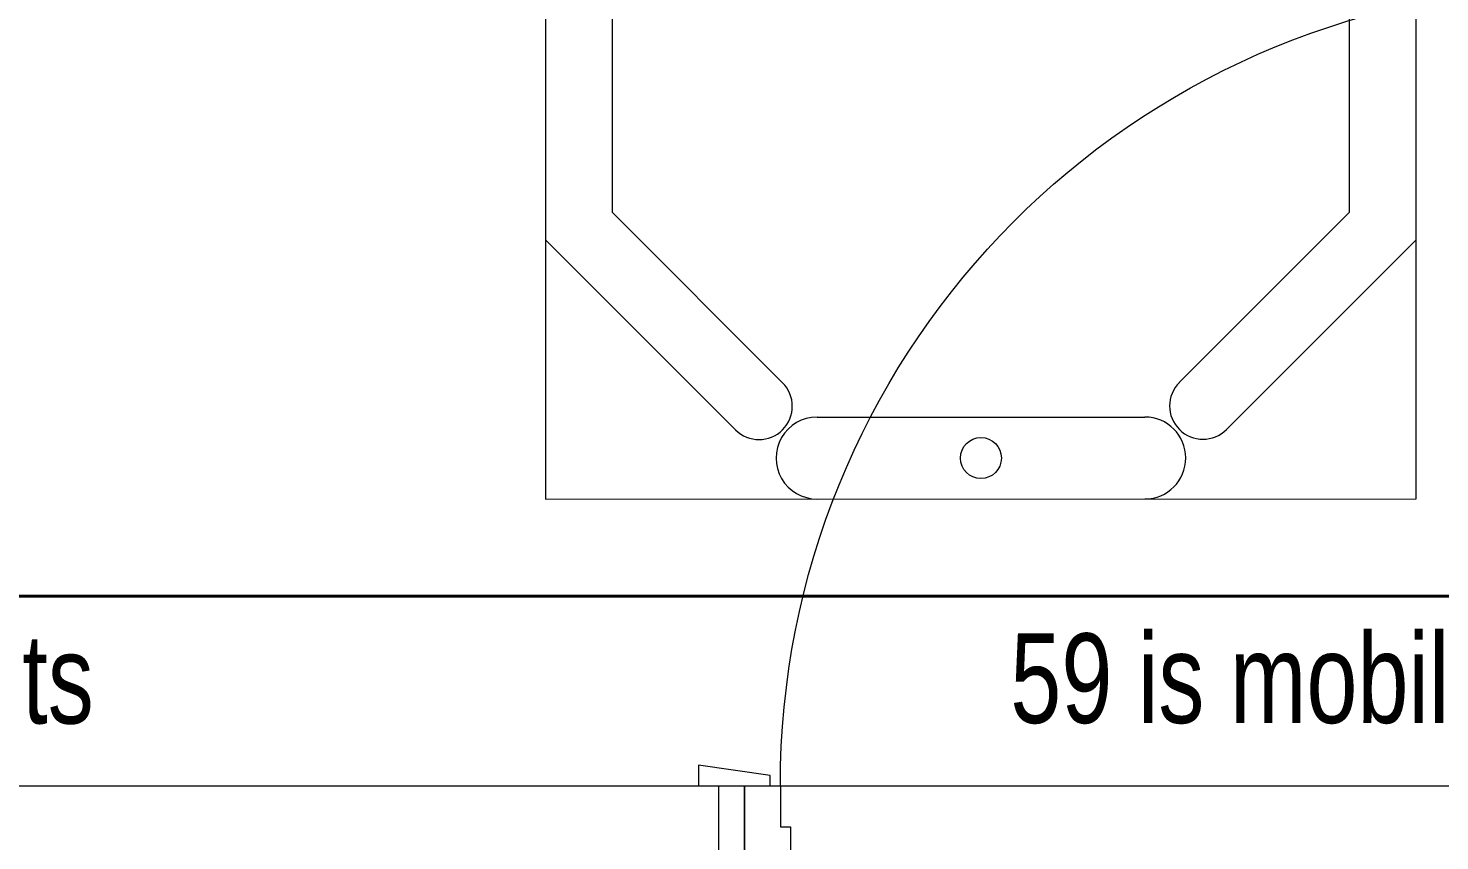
# Model space of a CAD drawing. Header units: metres. Extents: x 75097 to 220695, y -1557923 to -1361206.
# Drawn here: x 142288 to 143666, y -1460876 to -1460083 of the extents above; entities that cross this region are included whole.
import ezdxf

# ---------------------------------------------------------------- set-up
doc = ezdxf.new("R2010")
doc.units = ezdxf.units.M
doc.layers.get('0').update_dxf_attribs({"lineweight": 0})
for name, color, linetype, lineweight in [('A-100 - Copy$0$Medical Equipment and Furniture', 8, 'Continuous', 0), ('A-100 - Copy$0$Medical Equipment and Furniture1', 8, 'Continuous', 5), ('A-100 - Copy$0$Walls', 8, 'Continuous', 0), ('A-100 - Copy$0$Wooden Joinery', 8, 'Continuous', 0)]:
    doc.layers.add(name, color=color, linetype=linetype, lineweight=lineweight)
doc.layers.add('E-POWR', color=7, linetype='Continuous', lineweight=9, true_color=0x4e7e3e)
doc.styles.add('A-100 - Copy$0$X3G_ENTITY_257CFD', font='swisscl.ttf', dxfattribs={"height": 200})

# ---------------------------------------------------------------- blocks, each defined once
blk = doc.blocks.new('*X149')
for p, q in [((5, 3), (5, 3)), ((5, 3), (5, 3)), ((5, 3), (5, 3)), ((5, 3), (5, 3)), ((5, 3), (5, 3)), ((5, 3), (5, 3)), ((5, 3), (5, 3)), ((5, 3), (5, 3)), ((5, 3), (5, 3)), ((5, 3), (5, 3)), ((5, 3), (5, 3)), ((5, 3), (5, 3)), ((5, 3), (5, 3)), ((5, 3), (5, 3)), ((5, 3), (5, 3)), ((5, 3), (5, 3)), ((5, 3), (5, 3)), ((5, 3), (5, 3)), ((5, 3), (5, 3)), ((5, 3), (5, 3)), ((5, 3), (5, 3)), ((5, 3), (5, 3)), ((5, 3), (5, 3)), ((5, 3), (5, 3)), ((5, 3), (5, 3)), ((5, 3), (5, 3)), ((5, 3), (5, 3)), ((5, 3), (5, 3)), ((5, 3), (5, 3)), ((5, 3), (5, 3)), ((5, 3), (5, 3)), ((5, 3), (5, 3)), ((5, 3), (5, 3)), ((5, 3), (5, 3)), ((5, 3), (5, 3)), ((5, 3), (5, 3)), ((5, 3), (5, 3)), ((5, 3), (5, 3)), ((5, 3), (5, 3)), ((5, 3), (5, 3)), ((5, 3), (5, 3)), ((5, 3), (5, 3)), ((5, 3), (5, 3)), ((5, 3), (5, 3)), ((5, 3), (5, 3)), ((5, 3), (5, 3)), ((5, 3), (5, 3)), ((5, 3), (5, 3)), ((5, 3), (5, 3)), ((5, 3), (5, 3)), ((5, 3), (5, 3)), ((5, 3), (5, 3)), ((5, 3), (5, 3)), ((5, 3), (5, 3)), ((5, 3), (5, 3)), ((5, 3), (5, 3)), ((5, 3), (5, 3)), ((5, 3), (5, 3)), ((5, 3), (5, 3)), ((5, 3), (5, 3)), ((5, 3), (5, 3)), ((5, 3), (5, 3)), ((5, 3), (5, 3)), ((5, 3), (5, 3)), ((5, 3), (5, 3)), ((5, 3), (5, 3)), ((6, 3), (5, 3)), ((5, 3), (5, 3)), ((6, 3), (5, 3)), ((5, 3), (5, 3)), ((6, 3), (5, 3)), ((5, 3), (5, 3)), ((6, 3), (5, 3)), ((5, 3), (5, 3)), ((5, 3), (5, 3)), ((5, 3), (5, 3)), ((5, 3), (5, 3)), ((5, 3), (5, 3)), ((5, 3), (5, 3)), ((5, 3), (5, 3)), ((5, 3), (5, 3)), ((5, 3), (5, 3)), ((5, 3), (5, 3)), ((5, 3), (5, 3)), ((5, 3), (5, 3)), ((5, 3), (5, 3)), ((5, 3), (5, 3)), ((5, 3), (5, 3)), ((5, 3), (5, 3)), ((5, 3), (5, 3)), ((5, 3), (5, 3)), ((5, 3), (5, 3)), ((5, 3), (5, 3)), ((5, 3), (5, 3)), ((5, 3), (5, 3)), ((5, 3), (5, 3)), ((6, 3), (6, 3)), ((6, 3), (6, 3)), ((6, 3), (6, 3)), ((6, 3), (6, 3)), ((6, 3), (6, 3)), ((6, 3), (6, 3)), ((6, 3), (6, 3)), ((6, 3), (6, 3)), ((6, 3), (6, 3)), ((6, 3), (6, 3)), ((6, 3), (6, 3)), ((6, 3), (6, 3)), ((6, 3), (6, 3)), ((6, 3), (6, 3)), ((6, 3), (6, 3)), ((6, 3), (6, 3)), ((6, 3), (6, 3)), ((6, 3), (6, 3)), ((6, 3), (6, 3)), ((6, 3), (6, 3)), ((6, 3), (6, 3)), ((6, 3), (6, 3)), ((6, 3), (6, 3)), ((6, 3), (6, 3)), ((6, 3), (6, 3)), ((6, 3), (6, 3)), ((6, 3), (6, 3)), ((6, 3), (6, 3)), ((6, 3), (6, 3)), ((6, 3), (6, 3)), ((6, 3), (6, 3)), ((6, 3), (6, 3)), ((6, 3), (6, 3)), ((6, 3), (6, 3)), ((6, 3), (6, 3)), ((6, 3), (6, 3)), ((6, 3), (6, 3)), ((6, 3), (6, 3)), ((6, 3), (6, 3)), ((6, 3), (6, 3)), ((6, 3), (6, 3)), ((6, 3), (6, 3)), ((6, 3), (6, 3)), ((6, 3), (6, 3)), ((6, 3), (6, 3)), ((6, 3), (6, 3)), ((6, 3), (6, 3)), ((6, 3), (6, 3)), ((6, 3), (6, 3)), ((6, 3), (6, 3)), ((6, 3), (6, 3)), ((6, 3), (6, 3)), ((6, 3), (6, 3)), ((6, 3), (6, 3)), ((6, 3), (6, 3)), ((6, 3), (6, 3)), ((6, 3), (6, 3)), ((6, 3), (6, 3)), ((6, 3), (6, 3)), ((6, 3), (6, 3)), ((6, 3), (6, 3)), ((6, 3), (6, 3)), ((6, 3), (6, 3)), ((6, 3), (6, 3)), ((6, 3), (6, 3)), ((6, 3), (6, 3)), ((6, 3), (6, 3)), ((6, 3), (6, 3)), ((6, 3), (6, 3)), ((6, 3), (6, 3)), ((6, 3), (6, 3)), ((6, 3), (6, 3)), ((6, 3), (6, 3)), ((6, 3), (6, 3)), ((6, 3), (6, 3)), ((6, 3), (6, 3)), ((6, 3), (6, 3)), ((6, 3), (6, 3)), ((6, 3), (6, 3)), ((6, 3), (6, 3)), ((6, 3), (6, 3)), ((6, 3), (6, 3)), ((6, 3), (6, 3)), ((6, 3), (6, 3)), ((6, 3), (6, 3)), ((6, 3), (6, 3)), ((6, 3), (6, 3)), ((6, 3), (6, 3)), ((6, 3), (6, 3)), ((6, 3), (6, 3)), ((6, 3), (6, 3)), ((6, 3), (6, 3)), ((6, 3), (6, 3)), ((6, 3), (6, 3)), ((6, 3), (6, 3)), ((6, 3), (6, 3)), ((6, 3), (6, 3)), ((6, 3), (6, 3)), ((6, 3), (6, 3)), ((6, 3), (6, 3)), ((6, 3), (6, 3)), ((6, 3), (6, 3)), ((6, 3), (6, 3)), ((6, 3), (6, 3)), ((6, 3), (6, 3)), ((6, 3), (6, 3)), ((6, 3), (6, 3)), ((6, 3), (6, 3)), ((6, 3), (6, 3)), ((6, 3), (6, 3)), ((6, 3), (6, 3)), ((6, 3), (6, 3)), ((6, 3), (6, 3)), ((6, 3), (6, 3)), ((6, 3), (6, 3)), ((6, 3), (6, 3)), ((6, 3), (6, 3)), ((6, 3), (6, 3)), ((6, 3), (6, 3)), ((6, 3), (6, 3)), ((6, 3), (6, 3)), ((6, 3), (6, 3)), ((6, 3), (6, 3)), ((6, 3), (6, 3)), ((6, 3), (6, 3)), ((6, 3), (6, 3)), ((6, 3), (6, 3)), ((6, 3), (6, 3)), ((6, 3), (6, 3)), ((6, 3), (6, 3)), ((6, 3), (6, 3)), ((6, 3), (6, 3)), ((6, 3), (6, 3)), ((6, 3), (6, 3)), ((6, 3), (6, 3)), ((6, 3), (6, 3)), ((6, 3), (6, 3)), ((6, 3), (6, 3)), ((6, 3), (6, 3)), ((6, 3), (6, 3)), ((6, 3), (6, 3)), ((6, 3), (6, 3)), ((6, 3), (6, 3)), ((6, 3), (6, 3)), ((6, 3), (6, 3)), ((6, 3), (6, 3)), ((6, 3), (6, 3)), ((6, 3), (6, 3)), ((6, 3), (6, 3)), ((6, 3), (6, 3)), ((6, 3), (6, 3)), ((6, 3), (6, 3)), ((6, 3), (6, 3)), ((6, 3), (6, 3)), ((6, 3), (6, 3)), ((6, 3), (6, 3)), ((6, 3), (6, 3)), ((6, 3), (6, 3)), ((6, 3), (6, 3)), ((6, 3), (6, 3)), ((6, 3), (6, 3)), ((6, 3), (6, 3)), ((6, 3), (6, 3)), ((6, 3), (6, 3)), ((6, 3), (6, 3)), ((6, 3), (6, 3)), ((6, 3), (6, 3)), ((6, 3), (6, 3)), ((6, 3), (6, 3)), ((6, 3), (6, 3)), ((6, 3), (6, 3)), ((6, 3), (6, 3)), ((6, 3), (6, 3)), ((6, 3), (6, 3)), ((6, 3), (6, 3)), ((6, 3), (6, 3)), ((6, 3), (6, 3)), ((6, 3), (6, 3)), ((6, 3), (6, 3)), ((6, 3), (6, 3)), ((6, 3), (6, 3)), ((6, 3), (6, 3)), ((6, 3), (6, 3)), ((6, 3), (6, 3)), ((6, 3), (6, 3)), ((6, 3), (6, 3)), ((6, 3), (6, 3)), ((6, 3), (6, 3)), ((6, 3), (6, 3)), ((6, 3), (6, 3)), ((6, 3), (6, 3)), ((6, 3), (6, 3)), ((6, 3), (6, 3)), ((6, 3), (6, 3)), ((6, 3), (6, 3)), ((6, 3), (6, 3)), ((6, 3), (6, 3)), ((6, 3), (6, 3)), ((6, 3), (6, 3)), ((6, 3), (6, 3)), ((6, 3), (6, 3)), ((6, 3), (6, 3)), ((6, 3), (6, 3)), ((6, 3), (6, 3)), ((6, 3), (5, 3)), ((6, 3), (5, 3)), ((6, 3), (5, 3)), ((6, 3), (5, 3)), ((6, 3), (5, 3)), ((6, 3), (6, 3)), ((6, 3), (6, 3)), ((6, 3), (6, 3)), ((6, 3), (6, 3)), ((6, 3), (6, 3)), ((6, 3), (6, 3)), ((6, 3), (6, 3)), ((6, 3), (6, 3)), ((6, 3), (6, 3)), ((6, 3), (6, 3)), ((6, 3), (6, 3)), ((6, 3), (6, 3)), ((6, 3), (6, 3)), ((6, 3), (6, 3)), ((6, 3), (6, 3)), ((6, 3), (6, 3)), ((6, 3), (6, 3)), ((6, 3), (6, 3)), ((6, 3), (6, 3)), ((6, 3), (6, 3)), ((6, 3), (6, 3)), ((6, 3), (6, 3)), ((6, 3), (6, 3)), ((6, 3), (6, 3)), ((6, 3), (6, 3)), ((6, 3), (6, 3)), ((6, 3), (6, 3)), ((6, 3), (6, 3)), ((6, 3), (6, 3)), ((6, 3), (6, 3)), ((6, 3), (6, 3)), ((6, 3), (6, 3)), ((6, 3), (6, 3)), ((6, 3), (6, 3)), ((6, 3), (6, 3)), ((6, 3), (6, 3)), ((6, 3), (6, 3)), ((6, 3), (6, 3)), ((6, 3), (6, 3)), ((6, 3), (6, 3)), ((6, 3), (6, 3)), ((6, 3), (6, 3)), ((6, 3), (6, 3)), ((6, 3), (6, 3)), ((6, 3), (6, 3)), ((6, 3), (6, 3)), ((6, 3), (6, 3)), ((6, 3), (6, 3)), ((6, 3), (6, 3)), ((6, 3), (6, 3)), ((6, 3), (6, 3)), ((6, 3), (6, 3)), ((6, 3), (6, 3)), ((6, 3), (6, 3)), ((6, 3), (6, 3)), ((6, 3), (6, 3)), ((6, 3), (6, 3)), ((6, 3), (6, 3)), ((6, 3), (6, 3)), ((6, 3), (6, 3)), ((6, 3), (6, 3)), ((6, 3), (6, 3)), ((6, 3), (6, 3)), ((6, 3), (6, 3)), ((6, 3), (6, 3)), ((6, 3), (6, 3)), ((6, 3), (6, 3)), ((6, 3), (6, 3)), ((6, 3), (6, 3)), ((6, 3), (6, 3)), ((6, 3), (6, 3)), ((6, 3), (6, 3)), ((6, 3), (6, 3)), ((6, 3), (6, 3)), ((6, 3), (6, 3)), ((6, 3), (6, 3)), ((6, 3), (6, 3)), ((6, 3), (6, 3)), ((6, 3), (6, 3)), ((6, 3), (6, 3)), ((6, 3), (6, 3)), ((6, 3), (6, 3)), ((6, 3), (6, 3)), ((6, 3), (6, 3)), ((6, 3), (6, 3)), ((6, 3), (6, 3)), ((6, 3), (6, 3)), ((6, 3), (6, 3)), ((6, 3), (6, 3)), ((6, 3), (6, 3)), ((6, 3), (6, 3)), ((6, 3), (6, 3)), ((6, 3), (6, 3)), ((6, 3), (6, 3)), ((6, 3), (6, 3)), ((6, 3), (6, 3)), ((6, 3), (6, 3)), ((6, 3), (6, 3)), ((6, 3), (6, 3)), ((6, 3), (6, 3)), ((6, 3), (6, 3)), ((6, 3), (6, 3)), ((6, 3), (6, 3)), ((6, 3), (6, 3)), ((6, 3), (6, 3)), ((6, 3), (6, 3)), ((6, 3), (6, 3)), ((6, 3), (6, 3)), ((6, 3), (6, 3)), ((6, 3), (6, 3)), ((6, 3), (6, 3)), ((6, 3), (6, 3)), ((6, 3), (6, 3)), ((6, 3), (6, 3)), ((6, 3), (6, 3)), ((6, 3), (6, 3)), ((6, 3), (6, 3)), ((6, 3), (6, 3)), ((6, 3), (6, 3)), ((6, 3), (6, 3)), ((6, 3), (6, 3)), ((6, 3), (6, 3)), ((6, 3), (6, 3)), ((6, 3), (6, 3)), ((6, 3), (6, 3)), ((6, 3), (6, 3)), ((6, 3), (6, 3)), ((6, 3), (6, 3)), ((6, 3), (6, 3)), ((6, 3), (6, 3)), ((6, 3), (6, 3)), ((6, 3), (6, 3)), ((6, 3), (6, 3)), ((6, 3), (6, 3)), ((6, 3), (6, 3)), ((6, 3), (6, 3)), ((6, 3), (6, 3)), ((6, 3), (6, 3)), ((6, 3), (6, 3)), ((6, 3), (6, 3)), ((6, 3), (6, 3)), ((6, 3), (6, 3)), ((6, 3), (6, 3)), ((6, 3), (6, 3)), ((6, 3), (6, 3)), ((6, 3), (6, 3)), ((6, 3), (6, 3)), ((6, 3), (6, 3)), ((6, 3), (6, 3)), ((6, 3), (6, 3)), ((6, 3), (6, 3)), ((6, 3), (6, 3)), ((6, 3), (6, 3)), ((6, 3), (6, 3)), ((6, 3), (6, 3)), ((6, 3), (6, 3)), ((6, 3), (6, 3)), ((6, 3), (6, 3)), ((6, 3), (6, 3)), ((6, 3), (6, 3)), ((6, 3), (6, 3)), ((6, 3), (6, 3)), ((6, 3), (6, 3)), ((6, 3), (6, 3)), ((6, 3), (6, 3)), ((6, 3), (6, 3)), ((6, 3), (6, 3)), ((6, 3), (6, 3)), ((6, 3), (6, 3)), ((6, 3), (6, 3)), ((6, 3), (6, 3)), ((6, 3), (6, 3)), ((6, 3), (6, 3)), ((6, 3), (6, 3)), ((6, 3), (6, 3)), ((6, 3), (6, 3)), ((6, 3), (6, 3)), ((6, 3), (6, 3)), ((6, 3), (6, 3)), ((6, 3), (6, 3)), ((6, 3), (6, 3)), ((6, 3), (6, 3)), ((6, 3), (6, 3)), ((6, 3), (6, 3)), ((6, 3), (6, 3)), ((6, 3), (6, 3)), ((6, 3), (6, 3)), ((6, 3), (6, 3)), ((6, 3), (6, 3)), ((6, 3), (6, 3)), ((6, 3), (6, 3)), ((6, 3), (6, 3)), ((6, 3), (6, 3)), ((6, 3), (6, 3)), ((6, 3), (6, 3)), ((6, 3), (6, 3)), ((6, 3), (6, 3)), ((6, 3), (6, 3)), ((6, 3), (6, 3)), ((6, 3), (6, 3)), ((6, 3), (6, 3)), ((6, 3), (6, 3)), ((6, 3), (6, 3)), ((6, 3), (6, 3)), ((6, 3), (6, 3)), ((6, 3), (6, 3)), ((6, 3), (6, 3)), ((6, 3), (6, 3)), ((6, 3), (6, 3)), ((6, 3), (6, 3)), ((6, 3), (6, 3)), ((6, 3), (6, 3)), ((6, 3), (6, 3)), ((6, 3), (6, 3)), ((6, 3), (6, 3)), ((6, 3), (6, 3)), ((6, 3), (6, 3)), ((6, 3), (6, 3)), ((6, 3), (6, 3)), ((6, 3), (6, 3)), ((6, 3), (6, 3)), ((6, 3), (6, 3)), ((6, 3), (6, 3)), ((6, 3), (6, 3)), ((6, 3), (6, 3)), ((6, 3), (6, 3)), ((6, 3), (6, 3)), ((6, 3), (6, 3)), ((6, 3), (6, 3)), ((6, 3), (6, 3)), ((6, 3), (6, 3)), ((6, 3), (6, 3)), ((6, 3), (6, 3)), ((6, 3), (6, 3)), ((6, 3), (6, 3)), ((6, 3), (6, 3)), ((6, 3), (6, 3)), ((6, 3), (6, 3)), ((6, 3), (6, 3)), ((6, 3), (6, 3)), ((6, 3), (6, 3)), ((6, 3), (6, 3)), ((6, 3), (6, 3)), ((6, 3), (6, 3)), ((6, 3), (6, 3)), ((6, 3), (6, 3)), ((6, 3), (6, 3)), ((6, 3), (6, 3)), ((6, 3), (6, 3)), ((6, 3), (6, 3)), ((6, 3), (6, 3)), ((6, 3), (6, 3)), ((6, 3), (6, 3)), ((6, 3), (6, 3)), ((6, 3), (6, 3)), ((6, 3), (6, 3)), ((6, 3), (6, 3)), ((6, 3), (6, 3)), ((6, 3), (6, 3)), ((6, 3), (6, 3)), ((6, 3), (6, 3)), ((6, 3), (6, 3)), ((6, 3), (6, 3)), ((6, 3), (6, 3)), ((6, 3), (6, 3)), ((6, 3), (6, 3)), ((6, 3), (6, 3)), ((6, 3), (6, 3)), ((6, 3), (6, 3)), ((6, 3), (6, 3)), ((6, 3), (6, 3)), ((6, 3), (6, 3)), ((6, 3), (6, 3)), ((6, 3), (6, 3)), ((6, 3), (6, 3)), ((6, 3), (6, 3)), ((6, 3), (6, 3)), ((6, 3), (6, 3)), ((6, 3), (6, 3)), ((6, 3), (6, 3)), ((6, 3), (6, 3)), ((6, 3), (6, 3)), ((6, 3), (6, 3)), ((6, 3), (6, 3)), ((6, 3), (6, 3)), ((6, 3), (6, 3)), ((6, 3), (6, 3)), ((6, 3), (6, 3)), ((6, 3), (6, 3)), ((6, 3), (6, 3)), ((6, 3), (6, 3)), ((6, 3), (6, 3)), ((6, 3), (6, 3)), ((6, 3), (6, 3)), ((6, 3), (6, 3)), ((6, 3), (6, 3)), ((6, 3), (6, 3)), ((6, 3), (6, 3)), ((6, 3), (6, 3)), ((6, 3), (6, 3)), ((6, 3), (6, 3)), ((6, 3), (6, 3)), ((6, 3), (6, 3)), ((6, 3), (6, 3)), ((6, 3), (6, 3)), ((6, 3), (6, 3)), ((6, 3), (6, 3)), ((6, 3), (6, 3)), ((6, 3), (6, 3)), ((6, 3), (6, 3)), ((6, 3), (6, 3)), ((6, 3), (6, 3)), ((6, 3), (6, 3)), ((6, 3), (6, 3)), ((6, 3), (6, 3)), ((6, 3), (6, 3)), ((6, 3), (6, 3))]:
    blk.add_line(p, q)
blk = doc.blocks.new('*X150')
for p, q in [((13, 1), (13, 1)), ((13, 1), (13, 1)), ((13, 1), (13, 1)), ((13, 1), (13, 1)), ((13, 1), (13, 1)), ((13, 1), (13, 1)), ((13, 1), (13, 1)), ((13, 1), (13, 1)), ((13, 1), (13, 1)), ((13, 1), (13, 1)), ((13, 1), (13, 1)), ((13, 1), (13, 1)), ((13, 1), (13, 1)), ((13, 1), (13, 1)), ((13, 1), (13, 1)), ((13, 1), (14, 1)), ((13, 1), (14, 1)), ((13, 1), (14, 1)), ((13, 1), (13, 1)), ((13, 1), (13, 1)), ((13, 1), (13, 1)), ((13, 1), (13, 1)), ((13, 1), (13, 1)), ((13, 1), (13, 1)), ((13, 1), (13, 1)), ((13, 1), (13, 1)), ((13, 1), (13, 1)), ((13, 1), (13, 1)), ((13, 1), (13, 1)), ((13, 1), (13, 1)), ((13, 1), (13, 1)), ((13, 1), (13, 1)), ((13, 1), (13, 1)), ((13, 1), (13, 1)), ((13, 1), (13, 1)), ((13, 1), (13, 1)), ((13, 1), (13, 1)), ((13, 1), (13, 1)), ((13, 1), (13, 1)), ((13, 1), (13, 1)), ((13, 1), (13, 1)), ((13, 1), (13, 1)), ((13, 1), (13, 1)), ((13, 1), (13, 1)), ((13, 1), (13, 1)), ((13, 1), (13, 1)), ((13, 1), (13, 1)), ((13, 1), (13, 1)), ((13, 1), (13, 1)), ((13, 1), (13, 1)), ((13, 1), (13, 1)), ((13, 1), (13, 1)), ((13, 1), (13, 1)), ((13, 1), (13, 1)), ((13, 1), (13, 1)), ((13, 1), (13, 1)), ((13, 1), (13, 1)), ((13, 1), (13, 1)), ((13, 1), (13, 1)), ((13, 1), (13, 1)), ((13, 1), (13, 1)), ((13, 1), (13, 1)), ((13, 1), (13, 1)), ((13, 1), (13, 1)), ((13, 1), (13, 1)), ((13, 1), (13, 1)), ((13, 1), (13, 1)), ((13, 1), (13, 1)), ((13, 1), (13, 1)), ((13, 1), (13, 1)), ((13, 1), (13, 1)), ((13, 1), (13, 1)), ((13, 1), (13, 1)), ((13, 1), (13, 1)), ((13, 1), (13, 1)), ((13, 1), (13, 1)), ((13, 1), (13, 1)), ((13, 1), (13, 1)), ((13, 1), (13, 1)), ((13, 1), (13, 1)), ((13, 1), (13, 1)), ((13, 1), (13, 1)), ((13, 1), (13, 1)), ((13, 1), (13, 1)), ((13, 1), (13, 1)), ((13, 1), (13, 1)), ((13, 1), (13, 1)), ((13, 1), (13, 1)), ((13, 1), (13, 1)), ((13, 1), (13, 1)), ((13, 1), (13, 1)), ((13, 1), (13, 1)), ((13, 1), (13, 1)), ((13, 1), (13, 1)), ((13, 1), (13, 1)), ((13, 1), (13, 1)), ((13, 1), (13, 1)), ((13, 1), (13, 1)), ((13, 1), (13, 1)), ((13, 1), (13, 1)), ((13, 1), (13, 1)), ((13, 1), (13, 1)), ((13, 1), (13, 1)), ((13, 1), (13, 1)), ((13, 1), (13, 1)), ((13, 1), (13, 1)), ((13, 1), (13, 1)), ((13, 1), (13, 1)), ((13, 1), (13, 1)), ((13, 1), (13, 1)), ((13, 1), (13, 1)), ((13, 1), (13, 1)), ((13, 1), (13, 1)), ((13, 1), (13, 1)), ((13, 1), (13, 1)), ((13, 1), (13, 1)), ((13, 1), (13, 1)), ((13, 1), (13, 1)), ((13, 1), (13, 1)), ((13, 1), (13, 1)), ((13, 1), (13, 1)), ((13, 1), (13, 1)), ((13, 1), (13, 1)), ((13, 1), (14, 1)), ((13, 0), (13, 0)), ((13, 0), (13, 0)), ((13, 0), (13, 0)), ((13, 0), (13, 0)), ((13, 0), (13, 0)), ((13, 0), (13, 0)), ((13, 0), (13, 0)), ((13, 0), (13, 0)), ((13, 0), (13, 0)), ((13, 0), (13, 0)), ((13, 0), (13, 0)), ((13, 0), (13, 0)), ((13, 0), (13, 0)), ((13, 0), (13, 0)), ((13, 0), (13, 0)), ((13, 0), (13, 0)), ((13, 0), (13, 0)), ((13, 0), (13, 0)), ((13, 0), (13, 0)), ((13, 0), (13, 0)), ((13, 0), (13, 0)), ((13, 0), (13, 0)), ((13, 0), (13, 0)), ((13, 0), (13, 0)), ((13, 0), (13, 0)), ((13, 0), (13, 0)), ((13, 0), (13, 0)), ((13, 0), (13, 0)), ((13, 0), (13, 0)), ((13, 0), (13, 0)), ((13, 0), (13, 0)), ((13, 0), (13, 0)), ((13, 0), (13, 0)), ((13, 0), (13, 0)), ((13, 0), (13, 0)), ((13, 0), (13, 0)), ((13, 0), (13, 0)), ((13, 0), (13, 0)), ((13, 0), (13, 0)), ((13, 0), (13, 0)), ((13, 0), (13, 0)), ((13, 0), (13, 0)), ((13, 0), (13, 0)), ((13, 0), (13, 0)), ((13, 0), (13, 0)), ((13, 0), (13, 0)), ((13, 0), (13, 0)), ((13, 0), (13, 0)), ((13, 0), (14, 0)), ((13, 0), (14, 0)), ((13, 0), (13, 0)), ((13, 0), (14, 0)), ((14, 1), (14, 1)), ((14, 1), (14, 1)), ((14, 1), (14, 1)), ((14, 1), (14, 1)), ((14, 1), (14, 1)), ((14, 1), (14, 1)), ((14, 1), (14, 1)), ((14, 1), (14, 1)), ((14, 1), (14, 1)), ((14, 1), (14, 1)), ((14, 1), (14, 1)), ((14, 1), (14, 1)), ((14, 1), (14, 1)), ((14, 1), (14, 1)), ((14, 1), (14, 1)), ((14, 1), (14, 1)), ((14, 1), (14, 1)), ((14, 1), (14, 1)), ((14, 1), (14, 1)), ((14, 1), (14, 1)), ((14, 1), (14, 1)), ((14, 1), (14, 1)), ((14, 1), (14, 1)), ((14, 1), (14, 1)), ((14, 1), (14, 1)), ((14, 1), (14, 1)), ((14, 1), (14, 1)), ((14, 1), (14, 1)), ((14, 1), (14, 1)), ((14, 1), (14, 1)), ((14, 1), (14, 1)), ((14, 1), (14, 1)), ((14, 1), (14, 1)), ((14, 1), (14, 1)), ((14, 1), (14, 1)), ((14, 1), (14, 1)), ((14, 1), (14, 1)), ((14, 1), (14, 1)), ((14, 1), (14, 1)), ((14, 1), (14, 1)), ((14, 1), (14, 1)), ((14, 1), (14, 1)), ((14, 1), (14, 1)), ((14, 1), (14, 1)), ((14, 1), (14, 1)), ((14, 1), (14, 1)), ((14, 1), (14, 1)), ((14, 1), (14, 1)), ((14, 1), (14, 1)), ((14, 1), (14, 1)), ((14, 1), (14, 1)), ((14, 1), (14, 1)), ((14, 1), (14, 1)), ((14, 1), (14, 1)), ((14, 1), (14, 1)), ((14, 1), (14, 1)), ((14, 1), (14, 1)), ((14, 1), (14, 1)), ((14, 1), (14, 1)), ((14, 1), (14, 1)), ((14, 1), (14, 1)), ((14, 1), (14, 1)), ((14, 1), (14, 1)), ((14, 1), (14, 1)), ((14, 1), (14, 1)), ((14, 1), (14, 1)), ((14, 1), (14, 1)), ((14, 1), (14, 1)), ((14, 1), (14, 1)), ((14, 1), (14, 1)), ((14, 1), (14, 1)), ((14, 1), (14, 1)), ((14, 1), (14, 1)), ((14, 1), (14, 1)), ((14, 1), (14, 1)), ((14, 1), (14, 1)), ((14, 1), (14, 1)), ((14, 1), (14, 1)), ((14, 1), (14, 1)), ((14, 1), (14, 1)), ((14, 1), (14, 1)), ((14, 1), (14, 1)), ((14, 1), (14, 1)), ((14, 1), (14, 1)), ((14, 1), (14, 1)), ((14, 1), (14, 1)), ((14, 1), (14, 1)), ((14, 1), (14, 1)), ((14, 1), (14, 1)), ((14, 1), (14, 1)), ((14, 1), (14, 1)), ((14, 1), (14, 1)), ((14, 1), (14, 1)), ((14, 1), (14, 1)), ((14, 0), (14, 0)), ((14, 0), (14, 0)), ((14, 0), (14, 0)), ((14, 0), (14, 0)), ((14, 0), (14, 0)), ((14, 0), (14, 0)), ((14, 0), (14, 0)), ((14, 0), (14, 0)), ((14, 0), (14, 0)), ((14, 0), (14, 0)), ((14, 0), (14, 0)), ((14, 0), (14, 0)), ((14, 0), (14, 0)), ((14, 0), (14, 0)), ((14, 0), (14, 0)), ((14, 0), (14, 0)), ((14, 0), (14, 0)), ((14, 0), (14, 0)), ((14, 0), (14, 0)), ((14, 0), (14, 0)), ((14, 0), (14, 0)), ((14, 0), (14, 0)), ((14, 0), (14, 0)), ((14, 0), (14, 0)), ((14, 0), (14, 0)), ((14, 0), (14, 0)), ((14, 0), (14, 0)), ((14, 0), (14, 0)), ((14, 0), (14, 0)), ((14, 0), (14, 0)), ((14, 0), (14, 0)), ((14, 0), (14, 0)), ((14, 0), (14, 0)), ((14, 0), (14, 0)), ((14, 0), (14, 0)), ((14, 0), (14, 0)), ((14, 0), (14, 0)), ((14, 0), (14, 0)), ((14, 0), (14, 0)), ((14, 0), (14, 0)), ((14, 0), (14, 0)), ((14, 0), (14, 0)), ((14, 0), (14, 0)), ((14, 0), (14, 0)), ((14, 0), (14, 0)), ((14, 0), (14, 0)), ((14, 0), (14, 0)), ((14, 0), (14, 0)), ((13, 0), (13, 0)), ((13, 0), (14, 0)), ((13, 0), (13, 0)), ((13, 0), (14, 0)), ((13, 0), (13, 0)), ((13, 0), (14, 0)), ((13, 0), (13, 0)), ((13, 0), (13, 0)), ((13, 0), (13, 0)), ((13, 0), (13, 0)), ((13, 0), (14, 0)), ((13, 0), (13, 0)), ((13, 0), (14, 0)), ((13, 0), (13, 0)), ((13, 0), (14, 0)), ((13, 0), (13, 0)), ((13, 0), (14, 0)), ((13, 0), (13, 0)), ((13, 0), (14, 0)), ((13, 0), (13, 0)), ((13, 0), (14, 0)), ((13, 0), (13, 0)), ((13, 0), (14, 0)), ((13, 0), (13, 0)), ((13, 0), (13, 0)), ((13, 0), (13, 0)), ((13, 0), (14, 0)), ((13, 0), (13, 0)), ((13, 0), (14, 0)), ((13, 0), (13, 0)), ((13, 0), (14, 0)), ((13, 0), (13, 0)), ((13, 0), (14, 0)), ((13, 0), (13, 0)), ((13, 0), (13, 0)), ((13, 0), (13, 0)), ((13, 0), (13, 0)), ((13, 0), (13, 0)), ((13, 0), (13, 0)), ((13, 0), (13, 0)), ((13, 0), (13, 0)), ((13, 0), (13, 0)), ((13, 0), (13, 0)), ((13, 0), (13, 0)), ((13, 0), (13, 0)), ((13, 0), (13, 0)), ((13, 0), (13, 0)), ((13, 0), (13, 0)), ((13, 0), (13, 0)), ((13, 0), (13, 0)), ((13, 0), (13, 0)), ((13, 0), (13, 0)), ((13, 0), (13, 0)), ((13, 0), (13, 0)), ((13, 0), (13, 0)), ((13, 0), (13, 0)), ((13, 0), (13, 0)), ((13, 0), (13, 0)), ((13, 0), (13, 0)), ((13, 0), (13, 0)), ((13, 0), (13, 0)), ((13, 0), (13, 0)), ((13, 0), (13, 0)), ((13, 0), (13, 0)), ((13, -1), (13, -1)), ((13, -1), (13, -1)), ((13, -1), (13, -1)), ((13, -1), (13, -1)), ((13, -1), (13, -1)), ((13, -1), (14, -1)), ((13, -1), (13, -1)), ((14, 0), (14, 0)), ((14, 0), (14, 0)), ((14, 0), (14, 0)), ((14, 0), (14, 0)), ((14, 0), (14, 0)), ((14, 0), (14, 0)), ((14, 0), (14, 0)), ((14, 0), (14, 0)), ((14, 0), (14, 0)), ((14, 0), (14, 0)), ((14, 0), (14, 0)), ((14, 0), (14, 0)), ((14, 0), (14, 0)), ((14, 0), (14, 0)), ((14, 0), (14, 0)), ((13, 0), (14, 0)), ((14, 0), (14, 0)), ((14, 0), (14, 0)), ((14, 0), (14, 0)), ((14, 0), (14, 0)), ((14, 0), (14, 0)), ((14, 0), (14, 0)), ((14, 0), (14, 0)), ((14, 0), (14, 0)), ((14, 0), (14, 0)), ((14, 0), (14, 0)), ((14, 0), (14, 0)), ((14, 0), (14, 0)), ((14, 0), (14, 0)), ((14, 0), (14, 0)), ((14, 0), (14, 0)), ((14, 0), (14, 0)), ((14, 0), (14, 0)), ((14, 0), (14, 0)), ((14, 0), (14, 0)), ((14, 0), (14, 0)), ((14, 0), (14, 0)), ((14, 0), (14, 0)), ((14, 0), (14, 0)), ((14, 0), (14, 0)), ((14, 0), (14, 0)), ((14, 0), (14, 0)), ((14, 0), (14, 0)), ((14, 0), (14, 0)), ((14, 0), (14, 0)), ((14, 0), (14, 0)), ((14, 0), (14, 0)), ((14, 0), (14, 0)), ((14, 0), (14, 0)), ((14, 0), (14, 0)), ((14, -1), (14, -1)), ((14, -1), (14, -1)), ((14, -1), (14, -1)), ((14, -1), (14, -1)), ((14, -1), (14, -1))]:
    blk.add_line(p, q)
blk = doc.blocks.new('A-100 - Copy$0$HF16786E-P')
at = {"layer": 'A-100 - Copy$0$Medical Equipment and Furniture1'}
for p, q in [((0, 0.425), (-2.14, 0.425)), ((-0.2531, 0.425), (-0.0678, 0.2397)), ((0, -0.425), (0, 0.425)), ((-0.28, 0.36), (-1.86, 0.36)), ((-0.28, 0.36), (-0.1137, 0.1937)), ((-0.08, -0.16), (-0.08, 0.16)), ((-0.1136, -0.1936), (-0.28, -0.36)), ((-0.0676, -0.2396), (-0.2531, -0.425)), ((-1.86, -0.36), (-0.28, -0.36)), ((-2.14, -0.425), (0, -0.425))]:
    blk.add_line(p, q, dxfattribs=at)
for points in [[(0, 0.425), (0, 0.425), (0, 0.425), (0, 0.425), (0, 0.425), (0, 0.425), (0, 0.425), (0, 0.425), (0, 0.425), (0, 0.425), (0, 0.425), (0, 0.425), (0, 0.425), (0, 0.425), (0, 0.425), (0, 0.425), (0, 0.425), (0, 0.425), (0, 0.425), (0, 0.425), (0, 0.425), (0, 0.425), (0, 0.425), (0, 0.425), (0, 0.425), (0, 0.425), (0, 0.425), (0, 0.425), (0, 0.425), (0, 0.425), (0, 0.425), (0, 0.425), (0, 0.425), (0, 0.425), (0, 0.425), (0, 0.425), (0, 0.425), (0, 0.425), (0, 0.425), (0, 0.425), (0, 0.425), (0, 0.425), (0, 0.425), (0, 0.425), (0, 0.425), (0, 0.425), (0, 0.425), (0, 0.425), (0, 0.425), (0, 0.425), (0, 0.425), (0, 0.425), (0, 0.425), (0, 0.425), (0, 0.425), (0, 0.425), (0, 0.425), (0, 0.425), (0, 0.425), (0, 0.425), (0, 0.425), (0, 0.425), (0, 0.425), (0, 0.425), (0, 0.425), (0, 0.425), (0, 0.425), (0, 0.425), (0, 0.425), (0, 0.425), (0, 0.425), (0, 0.425), (0, 0.425), (0, 0.425), (0, 0.425), (0, 0.425), (0, 0.425), (0, 0.425), (0, 0.425), (0, 0.425), (0, 0.425), (0, 0.425), (0, 0.425), (0, 0.425), (0, 0.425), (0, 0.425), (0, 0.425), (0, 0.425), (0, 0.425), (0, 0.425), (0, 0.425), (0, 0.425), (0, 0.425), (0, 0.425), (0, 0.425), (0, 0.425), (0, 0.425), (0, 0.425), (0, 0.425), (0, 0.425), (0, 0.425), (0, 0.425), (0, 0.425), (0, 0.425), (0, 0.425), (0, 0.425), (0, 0.425), (0, 0.425), (0, 0.425), (0, 0.425), (0, 0.425), (0, 0.425), (0, 0.425), (0, 0.425), (0, 0.425), (0, 0.425), (0, 0.425), (0, 0.425), (0, 0.425), (0, 0.425), (0, 0.425), (0, 0.425), (0, 0.425), (0, 0.425), (0, 0.425), (0, 0.425), (0, 0.425), (0, 0.425), (0, 0.425), (0, 0.425), (0, 0.425), (0, 0.425), (0, 0.425), (0, 0.425), (0, 0.425), (0, 0.425), (0, 0.425), (0, 0.425), (0, 0.425), (0, 0.425), (0, 0.425), (0, 0.425), (0, 0.425), (0, 0.425), (0, 0.425), (0, 0.425), (0, 0.425), (0, 0.425), (0, 0.425), (0, 0.425), (0, 0.425), (0, 0.425), (0, 0.425), (0, 0.425), (0, 0.425), (0, 0.425), (0, 0.425), (0, 0.425), (0, 0.425), (0, 0.425), (0, 0.425), (0, 0.425), (0, 0.425), (0, 0.425), (0, 0.425), (0, 0.425), (0, 0.425), (0, 0.425), (0, 0.425), (0, 0.425), (0, 0.425), (0, 0.425), (0, 0.425), (0, 0.425), (0, 0.425), (0, 0.425), (0, 0.425), (0, 0.425), (0, 0.425), (0, 0.425), (0, 0.425), (0, 0.425), (0, 0.425), (0, 0.425), (0, 0.425), (0, 0.425), (0, 0.425), (0, 0.425), (0, 0.425), (0, 0.425), (0, 0.425), (0, 0.425), (0, 0.425), (0, 0.425), (0, 0.425), (0, 0.425), (0, 0.425), (0, 0.425), (0, 0.425), (0, 0.425), (0, 0.425), (0, 0.425), (0, 0.425), (0, 0.425), (0, 0.425), (0, 0.425), (0, 0.425), (0, 0.425), (0, 0.425), (0, 0.425), (0, 0.425), (0, 0.425), (0, 0.425), (0, 0.425), (0, 0.425), (0, 0.425), (0, 0.425), (0, 0.425), (0, 0.425)], [(0, 0.425), (0, 0.425), (0, 0.425), (0, 0.425), (0, 0.425), (0, 0.425), (0, 0.425), (0, 0.425), (0, 0.425), (0, 0.425), (0, 0.425), (0, 0.425), (0, 0.425), (0, 0.425), (0, 0.425), (0, 0.425), (0, 0.425), (0, 0.425), (0, 0.425), (0, 0.425), (0, 0.425), (0, 0.425), (0, 0.425), (0, 0.425), (0, 0.425), (0, 0.425), (0, 0.425), (0, 0.425), (0, 0.425), (0, 0.425), (0, 0.425), (0, 0.425), (0, 0.425), (0, 0.425), (0, 0.425), (0, 0.425), (0, 0.425), (0, 0.425), (0, 0.425), (0, 0.425), (0, 0.425), (0, 0.425), (0, 0.425), (0, 0.425), (0, 0.425), (0, 0.425), (0, 0.425), (0, 0.425), (0, 0.425), (0, 0.425), (0, 0.425), (0, 0.425), (0, 0.425), (0, 0.425), (0, 0.425), (0, 0.425), (0, 0.425), (0, 0.425), (0, 0.425), (0, 0.425), (0, 0.425), (0, 0.425), (0, 0.425), (0, 0.425), (0, 0.425), (0, 0.425), (0, 0.425), (0, 0.425), (0, 0.425), (0, 0.425), (0, 0.425), (0, 0.425), (0, 0.425), (0, 0.425), (0, 0.425), (0, 0.425), (0, 0.425), (0, 0.425), (0, 0.425), (0, 0.425), (0, 0.425), (0, 0.425), (0, 0.425), (0, 0.425), (0, 0.425), (0, 0.425), (0, 0.425), (0, 0.425), (0, 0.425), (0, 0.425), (0, 0.425), (0, 0.425), (0, 0.425), (0, 0.425), (0, 0.425), (0, 0.425), (0, 0.425), (0, 0.425), (0, 0.425), (0, 0.425), (0, 0.425), (0, 0.425), (0, 0.425), (0, 0.425), (0, 0.425), (0, 0.425), (0, 0.425), (0, 0.425), (0, 0.425), (0, 0.425), (0, 0.425), (0, 0.425), (0, 0.425), (0, 0.425), (0, 0.425), (0, 0.425), (0, 0.425), (0, 0.425), (0, 0.425), (0, 0.425), (0, 0.425), (0, 0.425), (0, 0.425), (0, 0.425), (0, 0.425), (0, 0.425), (0, 0.425), (0, 0.425), (0, 0.425), (0, 0.425), (0, 0.425), (0, 0.425), (0, 0.425), (0, 0.425), (0, 0.425), (0, 0.425), (0, 0.425), (0, 0.425), (0, 0.425), (0, 0.425), (0, 0.425), (0, 0.425), (0, 0.425), (0, 0.425), (0, 0.425), (0, 0.425), (0, 0.425), (0, 0.425), (0, 0.425), (0, 0.425), (0, 0.425), (0, 0.425), (0, 0.425), (0, 0.425), (0, 0.425), (0, 0.425), (0, 0.425), (0, 0.425), (0, 0.425), (0, 0.425), (0, 0.425), (0, 0.425), (0, 0.425), (0, 0.425), (0, 0.425), (0, 0.425), (0, 0.425), (0, 0.425), (0, 0.425), (0, 0.425), (0, 0.425), (0, 0.425), (0, 0.425), (0, 0.425), (0, 0.425), (0, 0.425), (0, 0.425), (0, 0.425), (0, 0.425), (0, 0.425), (0, 0.425), (0, 0.425), (0, 0.425), (0, 0.425), (0, 0.425), (0, 0.425), (0, 0.425), (0, 0.425), (0, 0.425), (0, 0.425), (0, 0.425), (0, 0.425), (0, 0.425), (0, 0.425), (0, 0.425), (0, 0.425), (0, 0.425), (0, 0.425), (0, 0.425), (0, 0.425), (0, 0.425), (0, 0.425), (0, 0.425), (0, 0.425), (0, 0.425), (0, 0.425), (0, 0.425), (0, 0.425), (0, 0.425), (0, 0.425), (0, 0.425), (0, 0.425), (0, 0.425), (0, 0.425)], [(0, 0.425), (0, 0.425), (0, 0.425), (0, 0.425), (0, 0.425), (0, 0.425), (0, 0.425), (0, 0.425), (0, 0.425), (0, 0.425), (0, 0.425), (0, 0.425), (0, 0.425), (0, 0.425), (0, 0.425), (0, 0.425), (0, 0.425), (0, 0.425), (0, 0.425), (0, 0.425), (0, 0.425), (0, 0.425), (0, 0.425), (0, 0.425), (0, 0.425), (0, 0.425), (0, 0.425), (0, 0.425), (0, 0.425), (0, 0.425), (0, 0.425), (0, 0.425), (0, 0.425), (0, 0.425), (0, 0.425), (0, 0.425), (0, 0.425), (0, 0.425), (0, 0.425), (0, 0.425), (0, 0.425), (0, 0.425), (0, 0.425), (0, 0.425), (0, 0.425), (0, 0.425), (0, 0.425), (0, 0.425), (0, 0.425), (0, 0.425), (0, 0.425), (0, 0.425), (0, 0.425), (0, 0.425), (0, 0.425), (0, 0.425), (0, 0.425), (0, 0.425), (0, 0.425), (0, 0.425), (0, 0.425), (0, 0.425), (0, 0.425), (0, 0.425), (0, 0.425), (0, 0.425), (0, 0.425), (0, 0.425), (0, 0.425), (0, 0.425), (0, 0.425), (0, 0.425), (0, 0.425), (0, 0.425), (0, 0.425), (0, 0.425), (0, 0.425), (0, 0.425), (0, 0.425), (0, 0.425), (0, 0.425), (0, 0.425), (0, 0.425), (0, 0.425), (0, 0.425), (0, 0.425), (0, 0.425), (0, 0.425), (0, 0.425), (0, 0.425), (0, 0.425), (0, 0.425), (0, 0.425), (0, 0.425), (0, 0.425), (0, 0.425), (0, 0.425), (0, 0.425), (0, 0.425), (0, 0.425), (0, 0.425), (0, 0.425), (0, 0.425), (0, 0.425), (0, 0.425), (0, 0.425), (0, 0.425), (0, 0.425), (0, 0.425), (0, 0.425), (0, 0.425), (0, 0.425), (0, 0.425), (0, 0.425), (0, 0.425), (0, 0.425), (0, 0.425), (0, 0.425), (0, 0.425), (0, 0.425), (0, 0.425), (0, 0.425), (0, 0.425), (0, 0.425), (0, 0.425), (0, 0.425), (0, 0.425), (0, 0.425), (0, 0.425), (0, 0.425), (0, 0.425), (0, 0.425), (0, 0.425), (0, 0.425), (0, 0.425), (0, 0.425), (0, 0.425), (0, 0.425), (0, 0.425), (0, 0.425), (0, 0.425), (0, 0.425), (0, 0.425), (0, 0.425), (0, 0.425), (0, 0.425), (0, 0.425), (0, 0.425), (0, 0.425), (0, 0.425), (0, 0.425), (0, 0.425), (0, 0.425), (0, 0.425), (0, 0.425), (0, 0.425), (0, 0.425), (0, 0.425), (0, 0.425), (0, 0.425), (0, 0.425), (0, 0.425), (0, 0.425), (0, 0.425), (0, 0.425), (0, 0.425), (0, 0.425), (0, 0.425), (0, 0.425), (0, 0.425), (0, 0.425), (0, 0.425), (0, 0.425), (0, 0.425), (0, 0.425), (0, 0.425), (0, 0.425), (0, 0.425), (0, 0.425), (0, 0.425), (0, 0.425), (0, 0.425), (0, 0.425), (0, 0.425), (0, 0.425), (0, 0.425), (0, 0.425), (0, 0.425), (0, 0.425), (0, 0.425), (0, 0.425), (0, 0.425), (0, 0.425), (0, 0.425), (0, 0.425), (0, 0.425), (0, 0.425), (0, 0.425), (0, 0.425), (0, 0.425), (0, 0.425), (0, 0.425), (0, 0.425), (0, 0.425), (0, 0.425), (0, 0.425), (0, 0.425), (0, 0.425), (0, 0.425), (0, 0.425), (0, 0.425), (0, 0.425), (0, 0.425), (0, 0.425), (0, 0.425), (0, 0.425), (0, 0.425), (0, 0.425), (0, 0.425), (0, 0.425), (0, 0.425), (0, 0.425), (0, 0.425), (0, 0.425), (0, 0.425), (0, 0.425), (0, 0.425), (0, 0.425), (0, 0.425), (0, 0.425), (0, 0.425), (0, 0.425), (0, 0.425), (0, 0.425), (0, 0.425), (0, 0.425), (0, 0.425), (0, 0.425), (0, 0.425), (0, 0.425), (0, 0.425), (0, 0.425), (0, 0.425), (0, 0.425), (0, 0.425), (0, 0.425), (0, 0.425), (0, 0.425), (0, 0.425), (0, 0.425), (0, 0.425), (0, 0.425), (0, 0.425), (0, 0.425), (0, 0.425), (0, 0.425), (0, 0.425), (0, 0.425), (0, 0.425), (0, 0.425), (0, 0.425), (0, 0.425), (0, 0.425), (0, 0.425), (0, 0.425), (0, 0.425), (0, 0.425), (0, 0.425), (0, 0.425), (0, 0.425), (0, 0.425), (0, 0.425), (0, 0.425), (0, 0.425), (0, 0.425), (0, 0.425), (0, 0.425)]]:
    blk.add_lwpolyline(points, close=True, dxfattribs=at)
for points in [[(0, 0.425), (0, 0.425), (0, 0.425), (0, 0.425), (0, 0.425), (0, 0.425), (0, 0.425), (0, 0.425), (0, 0.425), (0, 0.425), (0, 0.425), (0, 0.425), (0, 0.425), (0, 0.425), (0, 0.425)], [(0, 0.425), (0, 0.425), (0, 0.425), (0, 0.425), (0, 0.425), (0, 0.425), (0, 0.425), (0, 0.425), (0, 0.425), (0, 0.425), (0, 0.425), (0, 0.425), (0, 0.425), (0, 0.425), (0, 0.425), (0, 0.425), (0, 0.425), (0, 0.425), (0, 0.425), (0, 0.425), (0, 0.425), (0, 0.425), (0, 0.425), (0, 0.425), (0, 0.425), (0, 0.425), (0, 0.425), (0, 0.425), (0, 0.425), (0, 0.425), (0, 0.425), (0, 0.425), (0, 0.425), (0, 0.425), (0, 0.425), (0, 0.425), (0, 0.425), (0, 0.425), (0, 0.425), (0, 0.425), (0, 0.425), (0, 0.425), (0, 0.425), (0, 0.425), (0, 0.425), (0, 0.425), (0, 0.425), (0, 0.425), (0, 0.425), (0, 0.425), (0, 0.425), (0, 0.425), (0, 0.425), (0, 0.425), (0, 0.425), (0, 0.425), (0, 0.425), (0, 0.425), (0, 0.425), (0, 0.425), (0, 0.425), (0, 0.425), (0, 0.425), (0, 0.425), (0, 0.425), (0, 0.425), (0, 0.425), (0, 0.425), (0, 0.425), (0, 0.425), (0, 0.425), (0, 0.425), (0, 0.425), (0, 0.425), (0, 0.425), (0, 0.425), (0, 0.425), (0, 0.425), (0, 0.425), (0, 0.425), (0, 0.425), (0, 0.425), (0, 0.425), (0, 0.425), (0, 0.425), (0, 0.425), (0, 0.425), (0, 0.425), (0, 0.425)], [(0, 0.425), (0, 0.425), (0, 0.425), (0, 0.425), (0, 0.425), (0, 0.425), (0, 0.425), (0, 0.425), (0, 0.425), (0, 0.425), (0, 0.425), (0, 0.425), (0, 0.425), (0, 0.425), (0, 0.425), (0, 0.425), (0, 0.425), (0, 0.425), (0, 0.425), (0, 0.425), (0, 0.425), (0, 0.425), (0, 0.425), (0, 0.425), (0, 0.425), (0, 0.425), (0, 0.425), (0, 0.425), (0, 0.425), (0, 0.425), (0, 0.425), (0, 0.425), (0, 0.425), (0, 0.425), (0, 0.425), (0, 0.425), (0, 0.425), (0, 0.425), (0, 0.425), (0, 0.425), (0, 0.425), (0, 0.425), (0, 0.425), (0, 0.425), (0, 0.425), (0, 0.425), (0, 0.425), (0, 0.425), (0, 0.425), (0, 0.425), (0, 0.425), (0, 0.425), (0, 0.425), (0, 0.425), (0, 0.425), (0, 0.425), (0, 0.425), (0, 0.425), (0, 0.425), (0, 0.425), (0, 0.425), (0, 0.425), (0, 0.425), (0, 0.425), (0, 0.425), (0, 0.425), (0, 0.425), (0, 0.425), (0, 0.425), (0, 0.425), (0, 0.425), (0, 0.425), (0, 0.425), (0, 0.425), (0, 0.425), (0, 0.425), (0, 0.425), (0, 0.425), (0, 0.425), (0, 0.425), (0, 0.425), (0, 0.425), (0, 0.425), (0, 0.425), (0, 0.425), (0, 0.425), (0, 0.425), (0, 0.425), (0, 0.425), (0, 0.425), (0, 0.425), (0, 0.425), (0, 0.425), (0, 0.425), (0, 0.425), (0, 0.425), (0, 0.425), (0, 0.425), (0, 0.425), (0, 0.425), (0, 0.425), (0, 0.425), (0, 0.425), (0, 0.425), (0, 0.425), (0, 0.425), (0, 0.425), (0, 0.425), (0, 0.425), (0, 0.425), (0, 0.425)], [(0, 0.425), (0, 0.425), (0, 0.425), (0, 0.425), (0, 0.425), (0, 0.425), (0, 0.425), (0, 0.425), (0, 0.425), (0, 0.425), (0, 0.425), (0, 0.425), (0, 0.425), (0, 0.425), (0, 0.425), (0, 0.425), (0, 0.425), (0, 0.425), (0, 0.425), (0, 0.425), (0, 0.425), (0, 0.425), (0, 0.425), (0, 0.425), (0, 0.425), (0, 0.425), (0, 0.425), (0, 0.425), (0, 0.425), (0, 0.425), (0, 0.425), (0, 0.425), (0, 0.425), (0, 0.425), (0, 0.425), (0, 0.425), (0, 0.425), (0, 0.425), (0, 0.425), (0, 0.425), (0, 0.425), (0, 0.425), (0, 0.425), (0, 0.425), (0, 0.425), (0, 0.425), (0, 0.425), (0, 0.425), (0, 0.425), (0, 0.425), (0, 0.425), (0, 0.425), (0, 0.425), (0, 0.425)], [(0, 0.425), (0, 0.425), (0, 0.425), (0, 0.425), (0, 0.425), (0, 0.425), (0, 0.425), (0, 0.425), (0, 0.425), (0, 0.425), (0, 0.425), (0, 0.425), (0, 0.425), (0, 0.425), (0, 0.425), (0, 0.425), (0, 0.425)], [(0, 0.425), (0, 0.425), (0, 0.425), (0, 0.425), (0, 0.425), (0, 0.425), (0, 0.425), (0, 0.425), (0, 0.425), (0, 0.425)], [(0, 0.425), (0, 0.425), (0, 0.425), (0, 0.425), (0, 0.425), (0, 0.425), (0, 0.425), (0, 0.425), (0, 0.425), (0, 0.425)], [(0, 0.425), (0, 0.425), (0, 0.425), (0, 0.425), (0, 0.425), (0, 0.425), (0, 0.425)], [(0, 0.425), (0, 0.425), (0, 0.425), (0, 0.425), (0, 0.425), (0, 0.425), (0, 0.425), (0, 0.425), (0, 0.425), (0, 0.425), (0, 0.425), (0, 0.425)], [(0, 0.425), (0, 0.425), (0, 0.425), (0, 0.425), (0, 0.425), (0, 0.425), (0, 0.425)], [(0, 0.425), (0, 0.425), (0, 0.425), (0, 0.425), (0, 0.425), (0, 0.425), (0, 0.425), (0, 0.425), (0, 0.425), (0, 0.425)], [(0, 0.425), (0, 0.425), (0, 0.425), (0, 0.425), (0, 0.425), (0, 0.425), (0, 0.425), (0, 0.425)], [(0, 0.425), (0, 0.425), (0, 0.425), (0, 0.425), (0, 0.425), (0, 0.425), (0, 0.425), (0, 0.425), (0, 0.425), (0, 0.425), (0, 0.425), (0, 0.425), (0, 0.425), (0, 0.425), (0, 0.425), (0, 0.425), (0, 0.425), (0, 0.425)], [(0, 0.425), (0, 0.425), (0, 0.425), (0, 0.425), (0, 0.425), (0, 0.425), (0, 0.425), (0, 0.425), (0, 0.425), (0, 0.425)], [(0, 0.425), (0, 0.425), (0, 0.425), (0, 0.425), (0, 0.425), (0, 0.425), (0, 0.425), (0, 0.425), (0, 0.425)]]:
    blk.add_lwpolyline(points, dxfattribs=at)
blk.add_circle((-0.04, 0), 0.02, dxfattribs=at)
for centre, radius, start, end in [((-0.0908, 0.2167), 0.0325, 225, 45), ((-0.04, 0.16), 0.04, 0, 180), ((-0.04, -0.16), 0.04, 180, 0), ((-0.0906, -0.2166), 0.0325, 315, 135)]:
    blk.add_arc(centre, radius, start, end, dxfattribs=at)
for name, xscale, yscale, zscale in [('*X149', 8.593299999999998e-11, 8.593299999999998e-11, 8.593299999999998e-11), ('*X150', 5.4996e-11, 5.4996e-11, 5.4996e-11)]:
    blk.add_blockref(name, (0, 0.425), dxfattribs=dict(at, xscale=xscale, yscale=yscale, zscale=zscale))
blk = doc.blocks.new('A-100 - Copy$0$A$C72370EFE')
at = {"layer": 'A-100 - Copy$0$Wooden Joinery'}
for p, q in [((-0.01, -0.04), (-0.02, -0.04)), ((-0.01, -0.03), (-0.01, -0.07)), ((0, -0.03), (-0.01, -0.03)), ((0.04, -0.03), (0.05, -0.03)), ((0.05, -0.03), (0.05, -0.07)), ((0.05, -0.04), (0.06, -0.04)), ((-0.01, -0.06), (-0.02, -0.06)), ((0.05, -0.06), (0.06, -0.06)), ((-0.05, -0.07), (-0.05, -0.16)), ((-0.03, -0.07), (-0.03, -0.16)), ((0, -0.07), (-0.01, -0.07)), ((0.04, -0.07), (0.05, -0.07)), ((0.07, -0.07), (0.07, -0.16)), ((0.09, -0.07), (0.09, -0.16)), ((-0.01, -0.17), (-0.02, -0.17)), ((-0.01, -0.17), (-0.01, -0.19)), ((0.05, -0.17), (0.06, -0.17)), ((0.05, -0.17), (0.05, -0.19)), ((-0.01, -0.19), (-0.02, -0.19)), ((0.05, -0.19), (0.06, -0.19))]:
    blk.add_line(p, q, dxfattribs=at)
for centre, radius, start, end in [((-0.02, -0.07), 0.03, 90, 180), ((0.06, -0.07), 0.03, 0, 90), ((-0.02, -0.07), 0.01, 90, 180), ((0.06, -0.07), 0.01, 0, 90), ((-0.02, -0.16), 0.03, 180, 270), ((-0.02, -0.16), 0.01, 180, 270), ((0.06, -0.16), 0.01, 270, 0), ((0.06, -0.16), 0.03, 270, 0)]:
    blk.add_arc(centre, radius, start, end, dxfattribs=at)
blk = doc.blocks.new('A-100 - Copy$0$DR1')
at = {"layer": 'A-100 - Copy$0$Wooden Joinery', "elevation": 0}
for points in [[(1743552.9, 41731.9), (1743562.9, 41731.9), (1743572.9, 41801.9), (1743552.9, 41801.9)], [(1743402.9, 41721.9), (1743392.9, 41721.9), (1743382.9, 41791.9), (1743402.9, 41791.9)], [(1743552.9, 41681.9), (1744331.9, 41681.9), (1744331.9, 41721.9), (1743552.9, 41721.9)], [(1743402.9, 40941.9), (1743392.9, 40941.9), (1743382.9, 40871.9), (1743402.9, 40871.9)], [(1743552.9, 40931.9), (1743562.9, 40931.9), (1743572.9, 40861.9), (1743552.9, 40861.9)]]:
    blk.add_lwpolyline(points, close=True, dxfattribs=at)
for points in [[(1743552.9, 41756.9), (1743402.9, 41756.9), (1743402.9, 41781.9), (1743552.9, 41781.9), (1743552.9, 41756.9)], [(1743552.9, 41756.9), (1743552.9, 41721.9), (1743512.9, 41721.9), (1743512.9, 41711.9), (1743402.9, 41711.9), (1743402.9, 41756.9), (1743552.9, 41756.9)], [(1743552.9, 40906.9), (1743552.9, 40941.9), (1743512.9, 40941.9), (1743512.9, 40951.9), (1743402.9, 40951.9), (1743402.9, 40906.9), (1743552.9, 40906.9)], [(1743552.9, 40906.9), (1743402.9, 40906.9), (1743402.9, 40881.9), (1743552.9, 40881.9), (1743552.9, 40906.9)]]:
    blk.add_lwpolyline(points, dxfattribs=at)
at = {"layer": 'A-100 - Copy$0$Wooden Joinery'}
blk.add_arc((1743552.9, 41721.9, 0), 780, 270, 357.0603, dxfattribs=at)
at = {"layer": 'A-100 - Copy$0$Wooden Joinery', "xscale": -999.9999999998856, "yscale": 999.9999999998856, "zscale": 999.9999999998854, "rotation": 270}
blk.add_blockref('A-100 - Copy$0$A$C72370EFE', (1744331.9, 41681.9, 0), dxfattribs=at)
blk = doc.blocks.new('A-100 - Copy')
at = {"layer": 'A-100 - Copy$0$Walls', "elevation": 0}
blk.add_lwpolyline([(134463.3, -1460822.7), (144478.3, -1460822.7), (144478.3, -1456495.2)], dxfattribs=at)
at = {"layer": 'A-100 - Copy$0$Medical Equipment and Furniture', "xscale": 1000, "yscale": 1000, "zscale": 1000, "rotation": 270.0149936594165}
blk.add_blockref('A-100 - Copy$0$HF16786E-P', (143218.3, -1460542.7, 0), dxfattribs=at)
at = {"layer": 'A-100 - Copy$0$Wooden Joinery', "xscale": -1, "rotation": 270}
blk.add_blockref('A-100 - Copy$0$DR1', (102080.6, -3204375.6, 0), dxfattribs=at)
at = {"layer": 'A-100 - Copy$0$Medical Equipment and Furniture', "char_height": 87.473, "width": 3260.537, "attachment_point": 2, "style": 'A-100 - Copy$0$X3G_ENTITY_257CFD'}
for s, insert in [('60 is mobile, can be used on all patients', (141554.6, -1460674.4, 0)), ('59 is mobile, can be used on all patients', (144044.6, -1460673.9, 0))]:
    blk.add_mtext(s, dxfattribs=dict(at, insert=insert))

msp = doc.modelspace()

# ---------------------------------------------------------------- linework, layer by layer
at = {"layer": 'E-POWR', "const_width": 3, "elevation": 0}
for points in [[(144178.7, -1457030), (144178.7, -1460637.6), (139198.3, -1460637.6), (136701.6, -1460637.6), (132265.4, -1460638.5), (129750.7, -1460638.5), (127228.4, -1460637.6), (124640, -1460637.6), (124640, -1455422.3), (133289.4, -1455422.3)], [(144178.7, -1460138.9), (144178.7, -1460637.6), (141718.7, -1460637.6)]]:
    msp.add_lwpolyline(points, dxfattribs=at)

# ---------------------------------------------------------------- next in the draw order: block references
msp.add_blockref('A-100 - Copy', (0, 0))

doc.saveas('drawing.dxf')
